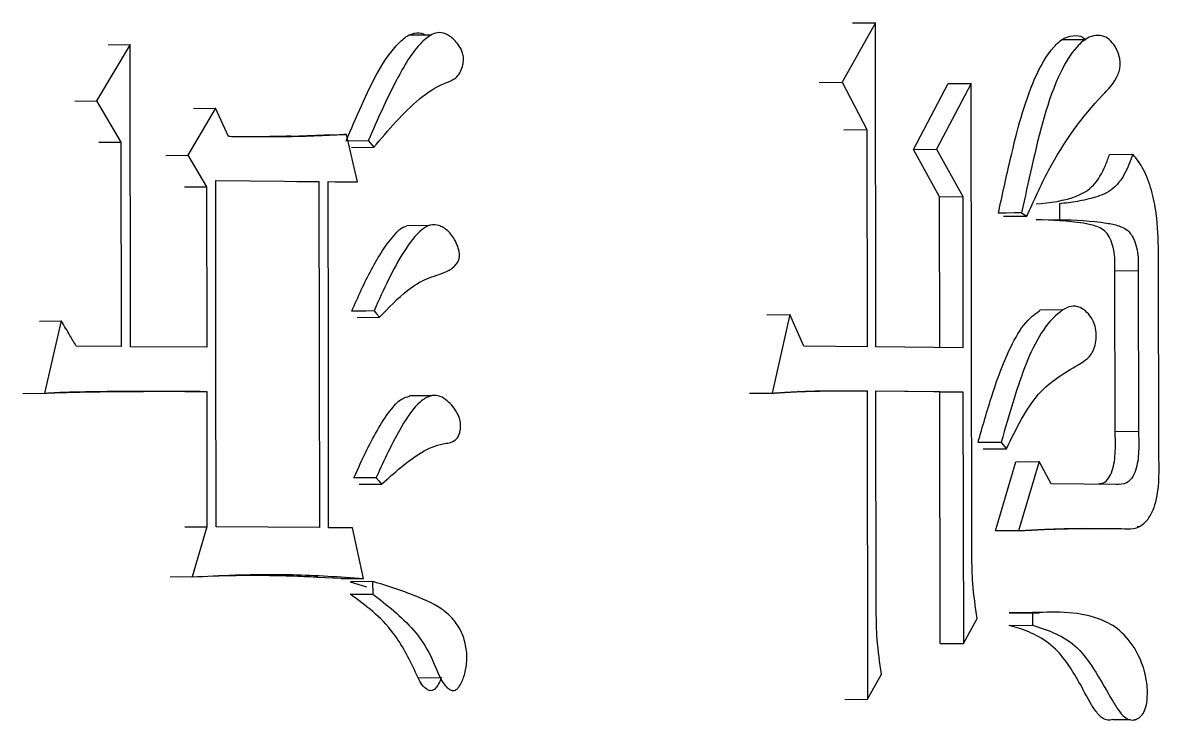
# Model space of a CAD drawing. Header units: millimetres. Extents: x 1726 to 4771, y 590 to 2743.
# Drawn here: x 3173.183 to 3177.089, y 941.251 to 943.648 of the extents above; entities that cross this region are included whole.
import ezdxf

# ---------------------------------------------------------------- set-up
doc = ezdxf.new("R2010")
doc.units = ezdxf.units.MM

msp = doc.modelspace()

# ---------------------------------------------------------------- linework, layer by layer
at = {"color": 7, "linetype": 'Continuous', "lineweight": 25}
for p, q in [((3176.1136, 943.6485), (3175.9995, 943.444)), ((3176.1152, 942.5343), (3176.1136, 943.6485)), ((3174.5869, 943.6058), (3174.5096, 943.6052)), ((3176.8338, 943.5897), (3176.7534, 943.5891)), ((3173.5521, 943.5733), (3173.4369, 943.3796)), ((3173.4768, 943.5727), (3173.5521, 943.5733)), ((3173.5536, 942.5349), (3173.5521, 943.5733)), ((3175.9208, 943.4434), (3175.9995, 943.444)), ((3175.9995, 943.444), (3176.0841, 943.281)), ((3176.2447, 943.2132), (3176.3635, 943.4393)), ((3176.4428, 943.4399), (3176.3239, 943.2138)), ((3176.3635, 943.4393), (3176.4428, 943.4399)), ((3176.4452, 941.8173), (3176.4428, 943.4399)), ((3173.3618, 943.3789), (3173.4369, 943.3796)), ((3173.4369, 943.3796), (3173.5205, 943.2383)), ((3173.8461, 943.3546), (3173.7508, 943.1931)), ((3173.7703, 943.3539), (3173.8461, 943.3546)), ((3173.8907, 943.2569), (3173.8461, 943.3546)), ((3176.0052, 943.2803), (3176.0841, 943.281)), ((3176.0841, 943.281), (3176.0851, 942.5346)), ((3173.4453, 943.2376), (3173.5205, 943.2383)), ((3173.5205, 943.2383), (3173.5216, 942.5352)), ((3174.1023, 943.2587), (3174.219, 943.2636)), ((3174.219, 943.2636), (3174.2955, 943.2643)), ((3174.3335, 943.1017), (3174.2955, 943.2643)), ((3174.371, 943.242), (3174.3009, 943.2415)), ((3174.3131, 943.2197), (3174.3899, 943.2203)), ((3176.2447, 943.2132), (3176.3239, 943.2138)), ((3176.3343, 943.0501), (3176.2447, 943.2132)), ((3176.3239, 943.2138), (3176.4136, 943.0507)), ((3176.9184, 943.196), (3176.9985, 943.1966)), ((3173.6752, 943.1925), (3173.7508, 943.1931)), ((3173.7508, 943.1931), (3173.8146, 943.0844)), ((3173.739, 943.0838), (3173.8146, 943.0844)), ((3173.8146, 943.0844), (3173.8154, 942.5328)), ((3173.8464, 943.1058), (3174.2012, 943.1028)), ((3174.125, 943.1022), (3174.2012, 943.1028)), ((3174.2328, 943.1026), (3174.3335, 943.1017)), ((3174.2571, 943.1011), (3174.3335, 943.1017)), ((3176.3343, 943.0501), (3176.4136, 943.0507)), ((3176.335, 942.5309), (3176.3343, 943.0501)), ((3176.4136, 943.0507), (3176.4144, 942.5315)), ((3176.7458, 943.026), (3176.7459, 942.9719)), ((3176.5539, 942.9831), (3176.6336, 942.9837)), ((3176.6661, 942.9713), (3176.7459, 942.9719)), ((3174.5792, 942.9511), (3174.502, 942.9505)), ((3177.0878, 942.1573), (3177.0868, 942.8604)), ((3176.9365, 942.7956), (3177.0167, 942.7962)), ((3176.9373, 942.2439), (3176.9365, 942.7956)), ((3177.0167, 942.7962), (3177.0174, 942.2446)), ((3176.7588, 942.6615), (3176.6785, 942.6608)), ((3173.2408, 942.6227), (3173.3158, 942.6234)), ((3173.3158, 942.6234), (3173.2582, 942.375)), ((3174.3328, 942.6353), (3174.4096, 942.636)), ((3175.7409, 942.6446), (3175.8194, 942.6452)), ((3175.8194, 942.6452), (3175.7592, 942.3753)), ((3175.868, 942.5366), (3175.8194, 942.6452)), ((3173.5216, 942.5352), (3173.3674, 942.5364)), ((3173.8154, 942.5328), (3173.5536, 942.5349)), ((3176.0851, 942.5346), (3175.868, 942.5366)), ((3176.4144, 942.5315), (3176.1152, 942.5343)), ((3173.1833, 942.3744), (3173.2582, 942.375)), ((3173.74, 942.3807), (3173.8157, 942.3813)), ((3173.8157, 942.3813), (3173.8163, 941.9162)), ((3175.6808, 942.3747), (3175.7592, 942.3753)), ((3176.0853, 942.3832), (3176.0065, 942.3825)), ((3176.0853, 942.3832), (3176.0869, 941.3231)), ((3176.1154, 942.3829), (3176.4146, 942.3801)), ((3176.1165, 941.6257), (3176.1154, 942.3829)), ((3176.3352, 942.3795), (3176.1154, 942.3815)), ((3176.3352, 942.3795), (3176.4146, 942.3801)), ((3176.3365, 941.5141), (3176.3352, 942.3795)), ((3176.4146, 942.3801), (3176.4158, 941.5147)), ((3174.5894, 942.3663), (3174.5121, 942.3657)), ((3176.9373, 942.2439), (3177.0174, 942.2446)), ((3176.4841, 942.1833), (3176.5636, 942.1839)), ((3176.5457, 942.2058), (3176.5636, 942.1839)), ((3176.5259, 941.9017), (3176.5965, 942.139)), ((3176.5965, 942.139), (3176.6762, 942.1397)), ((3176.6762, 942.1397), (3176.6055, 941.9024)), ((3176.7177, 942.0635), (3176.6762, 942.1397)), ((3174.3979, 942.0844), (3174.3213, 942.0837)), ((3174.3399, 942.062), (3174.4167, 942.0626)), ((3176.9415, 942.0614), (3176.7177, 942.0635)), ((3173.7406, 941.9155), (3173.8163, 941.9162)), ((3173.8163, 941.9162), (3173.7656, 941.7435)), ((3174.203, 941.913), (3173.8482, 941.9159)), ((3174.3164, 941.912), (3174.2345, 941.9127)), ((3174.3544, 941.7386), (3174.3164, 941.912)), ((3176.8793, 941.9092), (3176.8238, 941.9095)), ((3176.8793, 941.9092), (3176.9593, 941.9098)), ((3177.0129, 941.9164), (3177.02, 941.9164)), ((3176.6055, 941.9024), (3176.5259, 941.9017)), ((3173.7656, 941.7435), (3173.69, 941.7429)), ((3174.2777, 941.738), (3174.1954, 941.7418)), ((3174.2779, 941.738), (3174.3544, 941.7386)), ((3174.3091, 941.7269), (3174.3649, 941.7099)), ((3174.3858, 941.7275), (3174.3093, 941.7269)), ((3174.3858, 941.7275), (3174.3859, 941.6843)), ((3174.3091, 941.6838), (3174.3859, 941.6844)), ((3176.4158, 941.5147), (3176.4634, 941.6008)), ((3176.6533, 941.6207), (3176.5736, 941.62)), ((3176.5736, 941.62), (3176.6766, 941.6188)), ((3176.6533, 941.6207), (3176.6533, 941.5773)), ((3176.5737, 941.5766), (3176.6533, 941.5773)), ((3176.3365, 941.5141), (3176.4158, 941.5147)), ((3174.5414, 941.3969), (3174.6187, 941.3976)), ((3176.0869, 941.3231), (3176.1348, 941.4092)), ((3176.008, 941.3225), (3176.0869, 941.3231)), ((3176.9291, 941.2531), (3176.9895, 941.2536)), ((3177.0043, 941.2537), (3177.0097, 941.2537))]:
    msp.add_line(p, q, dxfattribs=at)
at = {"color": 7, "linetype": 'Continuous', "lineweight": 25, "flags": 128}
for points in [[(3176.0347, 943.6478), (3176.0546, 943.648), (3176.0841, 943.6482), (3176.1136, 943.6485)], [(3174.371, 943.242), (3174.3758, 943.2365), (3174.3829, 943.2284), (3174.3899, 943.2203)], [(3173.8482, 941.9159), (3173.8473, 942.5109), (3173.8464, 943.1058)], [(3174.2012, 943.1028), (3174.2021, 942.5079), (3174.203, 941.913)], [(3174.2345, 941.9127), (3174.2336, 942.5076), (3174.2328, 943.1026)], [(3176.6157, 942.9948), (3176.5903, 942.9946), (3176.5632, 942.9943), (3176.5361, 942.9941)], [(3176.6157, 942.9948), (3176.6247, 942.9892), (3176.6336, 942.9837)], [(3174.3907, 942.6577), (3174.3627, 942.6575), (3174.3384, 942.6573), (3174.3142, 942.6571)], [(3174.3907, 942.6577), (3174.4002, 942.6469), (3174.4096, 942.636)], [(3176.5457, 942.2058), (3176.5157, 942.2056), (3176.491, 942.2054), (3176.4662, 942.2052)], [(3174.3979, 942.0844), (3174.4073, 942.0735), (3174.4167, 942.0626)]]:
    msp.add_lwpolyline(points, dxfattribs=at)
at = {"color": 7, "linetype": 'Continuous', "lineweight": 25}
for points, knots in [([(3174.2943, 943.2414), (3174.3117, 943.282), (3174.3642, 943.4044), (3174.4308, 943.5409), (3174.506, 943.606), (3174.5371, 943.6161), (3174.5584, 943.6136), (3174.5671, 943.6057), (3174.5672, 943.6057)], [0, 0, 0, 0, 0.248474, 0.748633, 0.841792, 0.920398, 0.99969, 1, 1, 1, 1]), ([(3174.3899, 943.2203), (3174.4149, 943.2499), (3174.4903, 943.3389), (3174.5845, 943.4266), (3174.6662, 943.4513), (3174.6857, 943.4747), (3174.6946, 943.4957), (3174.6984, 943.5168), (3174.6976, 943.5356), (3174.6918, 943.5553), (3174.6767, 943.5806), (3174.6528, 943.6031), (3174.6228, 943.6172), (3174.589, 943.6108), (3174.531, 943.5646), (3174.4563, 943.436), (3174.4014, 943.3148), (3174.3713, 943.2428), (3174.371, 943.242)], [0, 0, 0, 0, 0.1132219, 0.3413274, 0.3875661, 0.4080953, 0.4286483, 0.4446247, 0.4578444, 0.4710634, 0.4935108, 0.5362108, 0.570053, 0.6040972, 0.6562902, 0.8015681, 0.9979777, 1, 1, 1, 1]), ([(3176.5361, 942.9941), (3176.5498, 943.0566), (3176.5846, 943.215), (3176.6369, 943.4202), (3176.7099, 943.5531), (3176.7623, 943.5988), (3176.799, 943.6067), (3176.8252, 943.6014), (3176.8347, 943.5906), (3176.8363, 943.5888)], [0, 0, 0, 0, 0.234003, 0.592769, 0.774502, 0.853386, 0.93297, 0.988837, 1, 1, 1, 1]), ([(3176.6336, 942.9837), (3176.6578, 943.0371), (3176.7311, 943.1984), (3176.8421, 943.3507), (3176.9384, 943.444), (3176.9538, 943.4888), (3176.9556, 943.5079), (3176.9532, 943.5292), (3176.9447, 943.5552), (3176.9284, 943.5817), (3176.9051, 943.6008), (3176.8775, 943.6073), (3176.8426, 943.5993), (3176.7958, 943.5602), (3176.7141, 943.4239), (3176.6642, 943.2145), (3176.6273, 943.0484), (3176.6158, 942.9949), (3176.6157, 942.9948)], [0, 0, 0, 0, 0.116248, 0.351545, 0.417546, 0.429975, 0.440278, 0.450547, 0.466965, 0.490882, 0.515264, 0.540739, 0.570383, 0.616277, 0.689853, 0.900941, 0.999644, 1, 1, 1, 1]), ([(3174.2955, 943.2643), (3174.2845, 943.2637), (3174.268, 943.2628), (3174.2501, 943.2619), (3174.2404, 943.2615), (3174.2349, 943.2612), (3174.228, 943.2609), (3174.2225, 943.2606), (3174.2156, 943.2603), (3174.2101, 943.26), (3174.2032, 943.2597), (3174.1977, 943.2595), (3174.1908, 943.2592), (3174.1853, 943.259), (3174.1784, 943.2587), (3174.1714, 943.2585), (3174.1645, 943.2582), (3174.1576, 943.258), (3174.1507, 943.2578), (3174.1424, 943.2576), (3174.1341, 943.2573), (3174.1272, 943.2572), (3174.1203, 943.257), (3174.1106, 943.2568), (3174.0996, 943.2566), (3174.0899, 943.2565), (3174.0829, 943.2564), (3174.0774, 943.2563), (3174.0705, 943.2563), (3174.0649, 943.2562), (3174.058, 943.2562), (3174.0525, 943.2561), (3174.0455, 943.2561), (3174.0386, 943.2561), (3174.0317, 943.2561), (3174.0247, 943.256), (3174.0192, 943.256), (3174.0123, 943.256), (3174.0067, 943.2561), (3173.9998, 943.2561), (3173.9942, 943.2561), (3173.9873, 943.2561), (3173.9817, 943.2561), (3173.9748, 943.2562), (3173.9692, 943.2562), (3173.9623, 943.2562), (3173.9567, 943.2563), (3173.9498, 943.2563), (3173.9442, 943.2564), (3173.9373, 943.2564), (3173.9317, 943.2565), (3173.9248, 943.2565), (3173.9192, 943.2566), (3173.9123, 943.2567), (3173.9067, 943.2567), (3173.8991, 943.2568), (3173.8942, 943.2568), (3173.8907, 943.2569)], [0, 0, 0, 0, 0.082056, 0.1230839, 0.1333409, 0.1538549, 0.1641119, 0.1846259, 0.1948829, 0.2153969, 0.2256539, 0.2461679, 0.2564249, 0.2769389, 0.2871959, 0.3077099, 0.3282239, 0.3384809, 0.3589949, 0.3795089, 0.4000229, 0.4205369, 0.4307939, 0.4513079, 0.4923359, 0.5128499, 0.5231069, 0.5436209, 0.5538779, 0.5743919, 0.5846489, 0.6051629, 0.6154199, 0.6359339, 0.6564479, 0.6667049, 0.6872189, 0.6974759, 0.7179899, 0.7282469, 0.7487608, 0.7590178, 0.7795318, 0.7897888, 0.8103028, 0.8205598, 0.8410738, 0.8513308, 0.8718448, 0.8821018, 0.9026158, 0.9128728, 0.9333868, 0.9436438, 0.9641578, 0.9744148, 1, 1, 1, 1]), ([(3174.1045, 943.2586), (3174.1039, 943.2586), (3174.0954, 943.2583), (3174.0001, 943.2559), (3173.9694, 943.2562), (3173.9526, 943.2563)], [0, 0, 0, 0, 0.031223, 0.470911, 1, 1, 1, 1]), ([(3176.666, 943.0254), (3176.7142, 943.0302), (3176.7816, 943.0369), (3176.8654, 943.0833), (3176.8993, 943.1427), (3176.9138, 943.1832), (3176.9184, 943.196)], [0, 0, 0, 0, 0.501394, 0.702631, 0.905702, 1, 1, 1, 1]), ([(3176.9985, 943.1966), (3176.9895, 943.1725), (3176.9718, 943.1249), (3176.9273, 943.0689), (3176.8698, 943.0477), (3176.8082, 943.033), (3176.7666, 943.0283), (3176.7458, 943.026)], [0, 0, 0, 0, 0.1777081, 0.35, 0.5672223, 0.7837017, 1, 1, 1, 1]), ([(3177.0868, 942.8604), (3177.0855, 942.9048), (3177.0834, 942.9777), (3177.0639, 943.0735), (3177.0374, 943.1458), (3177.0114, 943.1798), (3176.9985, 943.1966)], [0, 0, 0, 0, 0.347259, 0.569852, 0.787887, 1, 1, 1, 1]), ([(3176.9365, 942.7956), (3176.9368, 942.8199), (3176.9373, 942.8672), (3176.912, 942.9317), (3176.87, 942.9514), (3176.7889, 942.9673), (3176.7205, 942.9695), (3176.6661, 942.9713)], [0, 0, 0, 0, 0.130352, 0.254709, 0.382976, 0.510106, 1, 1, 1, 1]), ([(3176.7459, 942.9719), (3176.8003, 942.9701), (3176.8689, 942.9679), (3176.95, 942.952), (3176.9921, 942.9323), (3177.0175, 942.8679), (3177.0169, 942.8205), (3177.0167, 942.7962)], [0, 0, 0, 0, 0.490042, 0.617207, 0.745492, 0.869777, 1, 1, 1, 1]), ([(3174.314, 942.6571), (3174.3356, 942.706), (3174.379, 942.8039), (3174.4404, 942.8998), (3174.4853, 942.9455), (3174.4991, 942.9483), (3174.502, 942.9489)], [0, 0, 0, 0, 0.421548, 0.8456437, 0.9683997, 1, 1, 1, 1]), ([(3174.4096, 942.636), (3174.4411, 942.6692), (3174.492, 942.7229), (3174.5712, 942.7729), (3174.6291, 942.7852), (3174.6662, 942.8076), (3174.6794, 942.8273), (3174.6838, 942.8396), (3174.6848, 942.8531), (3174.6817, 942.8717), (3174.6704, 942.9001), (3174.6488, 942.932), (3174.6169, 942.9526), (3174.5842, 942.9565), (3174.5398, 942.9289), (3174.4917, 942.8632), (3174.4387, 942.7662), (3174.4068, 942.6949), (3174.3908, 942.658), (3174.3907, 942.6577)], [0, 0, 0, 0, 0.157954, 0.255242, 0.35249, 0.401724, 0.417192, 0.427834, 0.438557, 0.45242, 0.478029, 0.52635, 0.573066, 0.619079, 0.658607, 0.768684, 0.881292, 0.999134, 1, 1, 1, 1]), ([(3176.4662, 942.2052), (3176.4818, 942.2601), (3176.5157, 942.3789), (3176.5695, 942.5253), (3176.6287, 942.623), (3176.6649, 942.6489), (3176.679, 942.6591)], [0, 0, 0, 0, 0.309059, 0.669063, 0.870376, 1, 1, 1, 1]), ([(3176.5636, 942.1839), (3176.5976, 942.2533), (3176.6662, 942.3935), (3176.7808, 942.4537), (3176.8462, 942.4952), (3176.8628, 942.5198), (3176.8707, 942.5465), (3176.8733, 942.5761), (3176.8697, 942.6049), (3176.8586, 942.6322), (3176.8409, 942.6548), (3176.8157, 942.6728), (3176.7832, 942.6765), (3176.7355, 942.6495), (3176.6574, 942.5577), (3176.5983, 942.3885), (3176.5603, 942.2564), (3176.5457, 942.2058)], [0, 0, 0, 0, 0.175531, 0.354652, 0.388166, 0.407747, 0.427401, 0.446675, 0.466945, 0.484382, 0.511375, 0.539761, 0.574487, 0.616877, 0.705288, 0.887114, 1, 1, 1, 1]), ([(3173.3674, 942.5364), (3173.3601, 942.5488), (3173.3478, 942.5695), (3173.3306, 942.5985), (3173.3207, 942.6151), (3173.3158, 942.6234)], [0, 0, 0, 0, 0.428366, 0.714182, 1, 1, 1, 1]), ([(3173.2582, 942.375), (3173.2622, 942.3753), (3173.2704, 942.3758), (3173.2806, 942.3764), (3173.2909, 942.3769), (3173.299, 942.3774), (3173.3093, 942.3779), (3173.3174, 942.3783), (3173.3256, 942.3786), (3173.3338, 942.3789), (3173.3419, 942.3792), (3173.3562, 942.3795), (3173.3991, 942.3804), (3173.4562, 942.3814), (3173.5213, 942.3821), (3173.562, 942.382), (3173.5905, 942.3821), (3173.6047, 942.3821), (3173.6128, 942.3821), (3173.6209, 942.3821), (3173.629, 942.3821), (3173.6392, 942.3821), (3173.6473, 942.3821), (3173.6575, 942.3821), (3173.6656, 942.382), (3173.6737, 942.382), (3173.6818, 942.382), (3173.6899, 942.382), (3173.7, 942.3819), (3173.7081, 942.3819), (3173.7183, 942.3818), (3173.7264, 942.3818), (3173.7345, 942.3818), (3173.7426, 942.3817), (3173.7507, 942.3817), (3173.7588, 942.3816), (3173.7648, 942.3816), (3173.7699, 942.3816), (3173.7749, 942.3816), (3173.779, 942.3815), (3173.784, 942.3815), (3173.7881, 942.3815), (3173.7931, 942.3814), (3173.7972, 942.3814), (3173.8012, 942.3814), (3173.807, 942.3814), (3173.8119, 942.3813), (3173.8157, 942.3813)], [0, 0, 0, 0, 0.021887, 0.043773, 0.054717, 0.076603, 0.087547, 0.109433, 0.120377, 0.13132, 0.153207, 0.16415, 0.207923, 0.383017, 0.470564, 0.558111, 0.601884, 0.623771, 0.634714, 0.645657, 0.667544, 0.678487, 0.700374, 0.711317, 0.733204, 0.744147, 0.755091, 0.776977, 0.787921, 0.809807, 0.820751, 0.842637, 0.853581, 0.864524, 0.886411, 0.897354, 0.908297, 0.919241, 0.924712, 0.935656, 0.941127, 0.952071, 0.957542, 0.968486, 0.973957, 0.979429, 1, 1, 1, 1]), ([(3173.2734, 942.376), (3173.2734, 942.376), (3173.2733, 942.376), (3173.3193, 942.3772), (3173.4232, 942.3802), (3173.5103, 942.3811), (3173.5378, 942.3813), (3173.56, 942.3814), (3173.5818, 942.3814), (3173.5988, 942.3814)], [0, 0, 0, 0, 0.001184, 0.012942, 0.481751, 0.709766, 0.755787, 0.810347, 1, 1, 1, 1]), ([(3175.7592, 942.3753), (3175.7612, 942.3754), (3175.7652, 942.3757), (3175.7712, 942.3761), (3175.7771, 942.3764), (3175.7831, 942.3768), (3175.7881, 942.3771), (3175.793, 942.3774), (3175.798, 942.3777), (3175.804, 942.3781), (3175.8089, 942.3784), (3175.8139, 942.3786), (3175.8189, 942.3789), (3175.8248, 942.3792), (3175.8298, 942.3795), (3175.8348, 942.3798), (3175.8397, 942.38), (3175.8447, 942.3803), (3175.8497, 942.3805), (3175.8546, 942.3807), (3175.8606, 942.381), (3175.8656, 942.3812), (3175.8705, 942.3814), (3175.8755, 942.3816), (3175.8805, 942.3818), (3175.8854, 942.382), (3175.8904, 942.3821), (3175.8963, 942.3823), (3175.9013, 942.3824), (3175.9063, 942.3826), (3175.9112, 942.3827), (3175.9162, 942.3828), (3175.9212, 942.3829), (3175.9261, 942.383), (3175.9321, 942.3831), (3175.937, 942.3832), (3175.942, 942.3832), (3175.9469, 942.3833), (3175.9519, 942.3834), (3175.9568, 942.3834), (3175.9618, 942.3835), (3175.9668, 942.3835), (3175.9717, 942.3835), (3175.9767, 942.3835), (3175.9826, 942.3836), (3175.9876, 942.3836), (3175.9925, 942.3836), (3175.9975, 942.3836), (3176.0024, 942.3836), (3176.0074, 942.3836), (3176.0123, 942.3836), (3176.0182, 942.3836), (3176.0232, 942.3835), (3176.0281, 942.3835), (3176.0331, 942.3835), (3176.038, 942.3835), (3176.043, 942.3835), (3176.0479, 942.3834), (3176.0538, 942.3834), (3176.0588, 942.3834), (3176.0637, 942.3833), (3176.0687, 942.3833), (3176.0736, 942.3832), (3176.0792, 942.3832), (3176.0828, 942.3832), (3176.0853, 942.3832)], [0, 0, 0, 0, 0.018243, 0.036487, 0.05473, 0.072974, 0.091217, 0.100339, 0.118582, 0.136826, 0.155069, 0.164191, 0.182434, 0.200678, 0.218921, 0.228043, 0.246286, 0.26453, 0.273652, 0.291895, 0.310138, 0.328382, 0.337504, 0.355747, 0.37399, 0.383112, 0.401356, 0.419599, 0.437843, 0.446964, 0.465208, 0.483451, 0.492573, 0.510816, 0.52906, 0.547303, 0.556425, 0.574668, 0.592912, 0.602033, 0.620277, 0.63852, 0.647642, 0.665886, 0.684129, 0.702372, 0.711494, 0.729738, 0.747981, 0.757103, 0.775346, 0.79359, 0.811833, 0.820955, 0.839198, 0.857442, 0.866563, 0.884807, 0.90305, 0.921294, 0.930415, 0.948659, 0.966902, 0.976024, 1, 1, 1, 1]), ([(3175.8499, 942.3805), (3175.8499, 942.3805), (3175.8491, 942.3805), (3175.8732, 942.3815), (3175.9135, 942.3825), (3175.9525, 942.3829), (3175.9523, 942.3829), (3175.9522, 942.3829)], [0, 0, 0, 0, 0.007904, 0.11359, 0.56302, 0.793007, 1, 1, 1, 1]), ([(3174.3211, 942.0837), (3174.3359, 942.1162), (3174.3747, 942.2016), (3174.4281, 942.2975), (3174.4818, 942.3566), (3174.5041, 942.3623), (3174.5122, 942.3644)], [0, 0, 0, 0, 0.2845659, 0.7492704, 0.909278, 1, 1, 1, 1]), ([(3174.4167, 942.0626), (3174.4388, 942.0822), (3174.5055, 942.1412), (3174.5894, 942.2008), (3174.6596, 942.2045), (3174.6778, 942.2211), (3174.6843, 942.2347), (3174.6879, 942.2512), (3174.6884, 942.2702), (3174.6843, 942.2921), (3174.6682, 942.3237), (3174.6429, 942.3501), (3174.6114, 942.3694), (3174.5807, 942.3667), (3174.5338, 942.3381), (3174.4707, 942.2403), (3174.4251, 942.1464), (3174.3984, 942.0855), (3174.3979, 942.0844)], [0, 0, 0, 0, 0.107766, 0.324959, 0.382514, 0.397632, 0.412828, 0.427374, 0.444539, 0.463227, 0.487605, 0.551575, 0.589695, 0.627994, 0.678884, 0.799951, 0.99622, 1, 1, 1, 1]), ([(3176.8811, 942.064), (3176.8865, 942.0642), (3176.8986, 942.0647), (3176.9154, 942.0814), (3176.9327, 942.117), (3176.94, 942.1753), (3176.9382, 942.221), (3176.9373, 942.2439)], [0, 0, 0, 0, 0.115361, 0.258629, 0.407006, 0.701549, 1, 1, 1, 1]), ([(3177.0174, 942.2446), (3177.0184, 942.2216), (3177.0201, 942.1759), (3177.0128, 942.1177), (3176.9956, 942.0817), (3176.9726, 942.061), (3176.9536, 942.0612), (3176.9415, 942.0614)], [0, 0, 0, 0, 0.261231, 0.519065, 0.649006, 0.774533, 1, 1, 1, 1]), ([(3176.9593, 941.9098), (3176.9732, 941.9086), (3177.0011, 941.9061), (3177.043, 941.9261), (3177.0766, 941.9835), (3177.0898, 942.0673), (3177.0885, 942.1272), (3177.0878, 942.1573)], [0, 0, 0, 0, 0.177715, 0.356357, 0.541048, 0.768767, 1, 1, 1, 1]), ([(3176.6055, 941.9024), (3176.6076, 941.9025), (3176.6118, 941.9027), (3176.6181, 941.9031), (3176.6244, 941.9034), (3176.6307, 941.9037), (3176.637, 941.9041), (3176.6423, 941.9044), (3176.6476, 941.9046), (3176.6528, 941.9049), (3176.6591, 941.9053), (3176.6655, 941.9056), (3176.6707, 941.9058), (3176.676, 941.9061), (3176.6812, 941.9064), (3176.6865, 941.9066), (3176.6917, 941.9068), (3176.697, 941.9071), (3176.7033, 941.9073), (3176.7096, 941.9076), (3176.7148, 941.9078), (3176.7201, 941.908), (3176.7254, 941.9082), (3176.7317, 941.9084), (3176.7369, 941.9086), (3176.7443, 941.9089), (3176.7516, 941.9091), (3176.76, 941.9093), (3176.7652, 941.9094), (3176.7705, 941.9095), (3176.7757, 941.9096), (3176.781, 941.9097), (3176.7862, 941.9098), (3176.7915, 941.9099), (3176.7978, 941.91), (3176.804, 941.9101), (3176.8093, 941.9101), (3176.8145, 941.9102), (3176.8198, 941.9102), (3176.826, 941.9103), (3176.8313, 941.9103), (3176.8365, 941.9103), (3176.8418, 941.9103), (3176.848, 941.9103), (3176.8533, 941.9104), (3176.8585, 941.9104), (3176.8637, 941.9104), (3176.87, 941.9103), (3176.8752, 941.9103), (3176.8805, 941.9103), (3176.8857, 941.9103), (3176.892, 941.9103), (3176.8972, 941.9103), (3176.9024, 941.9102), (3176.9077, 941.9102), (3176.9139, 941.9102), (3176.9192, 941.9101), (3176.9244, 941.9101), (3176.9296, 941.91), (3176.9359, 941.91), (3176.9411, 941.9099), (3176.9463, 941.9099), (3176.952, 941.9099), (3176.9567, 941.9098), (3176.9593, 941.9098)], [0, 0, 0, 0, 0.017781, 0.035561, 0.053342, 0.071122, 0.088903, 0.106683, 0.115574, 0.133354, 0.151135, 0.168916, 0.186696, 0.195586, 0.213367, 0.231148, 0.240038, 0.257818, 0.275599, 0.29338, 0.31116, 0.320051, 0.337831, 0.355612, 0.373392, 0.382283, 0.417844, 0.435624, 0.453405, 0.462295, 0.480076, 0.497857, 0.506747, 0.524527, 0.542308, 0.560089, 0.577869, 0.586759, 0.60454, 0.622321, 0.640101, 0.648992, 0.666772, 0.684553, 0.702333, 0.711224, 0.729004, 0.746785, 0.764565, 0.773456, 0.791236, 0.809017, 0.826797, 0.835688, 0.853468, 0.871249, 0.889029, 0.89792, 0.9157, 0.933481, 0.951262, 0.960152, 0.977932, 1, 1, 1, 1]), ([(3176.7056, 941.9074), (3176.7057, 941.9074), (3176.7073, 941.9075), (3176.7702, 941.9094), (3176.8065, 941.9096), (3176.8229, 941.9096), (3176.8235, 941.9096), (3176.8239, 941.9096)], [0, 0, 0, 0, 0.040529, 0.469596, 0.73371, 0.848539, 1, 1, 1, 1]), ([(3176.4634, 941.6008), (3176.4574, 941.6406), (3176.4467, 941.7119), (3176.4456, 941.785), (3176.4452, 941.8173)], [0, 0, 0, 0, 0.558835, 1, 1, 1, 1]), ([(3173.7656, 941.7435), (3173.8139, 941.7459), (3173.8682, 941.7487), (3173.9345, 941.7508), (3174.0007, 941.7522), (3174.1431, 941.7528), (3174.2726, 941.7441), (3174.3544, 941.7386)], [0, 0, 0, 0, 0.244734, 0.275325, 0.336506, 0.581246, 1, 1, 1, 1]), ([(3173.8385, 941.747), (3173.8882, 941.7484), (3173.9647, 941.7507), (3174.097, 941.7476), (3174.1582, 941.7453), (3174.1829, 941.7442), (3174.1967, 941.7435), (3174.1973, 941.7435), (3174.1975, 941.7435)], [0, 0, 0, 0, 0.497078, 0.765788, 0.880426, 0.950131, 0.984705, 1, 1, 1, 1]), ([(3174.3859, 941.6844), (3174.4348, 941.6472), (3174.5082, 941.5912), (3174.5894, 941.4766), (3174.6162, 941.3871), (3174.6481, 941.3569), (3174.6607, 941.3523), (3174.6708, 941.3539), (3174.681, 941.3621), (3174.6935, 941.3824), (3174.7051, 941.4177), (3174.7117, 941.4652), (3174.7056, 941.5175), (3174.6874, 941.5656), (3174.6408, 941.6282), (3174.5388, 941.6793), (3174.4465, 941.7105), (3174.3883, 941.7268), (3174.3858, 941.7275)], [0, 0, 0, 0, 0.1930812, 0.2901568, 0.3867544, 0.4079782, 0.4214469, 0.4325975, 0.4437544, 0.4622043, 0.496546, 0.5338287, 0.5720704, 0.6152668, 0.6592885, 0.7890274, 0.9907551, 1, 1, 1, 1]), ([(3174.6209, 941.3989), (3174.6204, 941.3966), (3174.618, 941.3863), (3174.6107, 941.3721), (3174.601, 941.3582), (3174.5908, 941.3522), (3174.5799, 941.3523), (3174.5658, 941.36), (3174.5484, 941.3804), (3174.5171, 941.4523), (3174.4493, 941.5814), (3174.3614, 941.6456), (3174.3092, 941.6838)], [0, 0, 0, 0, 0.011632, 0.052197, 0.085715, 0.108996, 0.132276, 0.16599, 0.219051, 0.290781, 0.578041, 1, 1, 1, 1]), ([(3176.1348, 941.4092), (3176.1288, 941.449), (3176.118, 941.5202), (3176.117, 941.5934), (3176.1165, 941.6257)], [0, 0, 0, 0, 0.558835, 1, 1, 1, 1]), ([(3176.6533, 941.5773), (3176.7075, 941.5601), (3176.8171, 941.5255), (3176.898, 941.3674), (3176.951, 941.2806), (3176.9739, 941.2565), (3176.9962, 941.2496), (3177.015, 941.2546), (3177.031, 941.2681), (3177.0424, 941.2902), (3177.0488, 941.3242), (3177.0488, 941.3674), (3177.0394, 941.4243), (3177.0114, 941.4919), (3176.9624, 941.558), (3176.8428, 941.6271), (3176.7363, 941.6234), (3176.6552, 941.6207), (3176.6533, 941.6207)], [0, 0, 0, 0, 0.166517, 0.336736, 0.370754, 0.398968, 0.419707, 0.44043, 0.457693, 0.475082, 0.493885, 0.523597, 0.555079, 0.603262, 0.6747, 0.747935, 0.993843, 1, 1, 1, 1]), ([(3176.9291, 941.2534), (3176.9237, 941.2521), (3176.9115, 941.2491), (3176.8896, 941.2591), (3176.8577, 941.2968), (3176.8139, 941.3848), (3176.7364, 941.5114), (3176.6417, 941.5575), (3176.5841, 941.5737), (3176.5737, 941.5766)], [0, 0, 0, 0, 0.039695, 0.088364, 0.158949, 0.317334, 0.581528, 0.923926, 1, 1, 1, 1])]:
    msp.add_open_spline(points, degree=3, knots=knots, dxfattribs=at)

doc.saveas('drawing.dxf')
